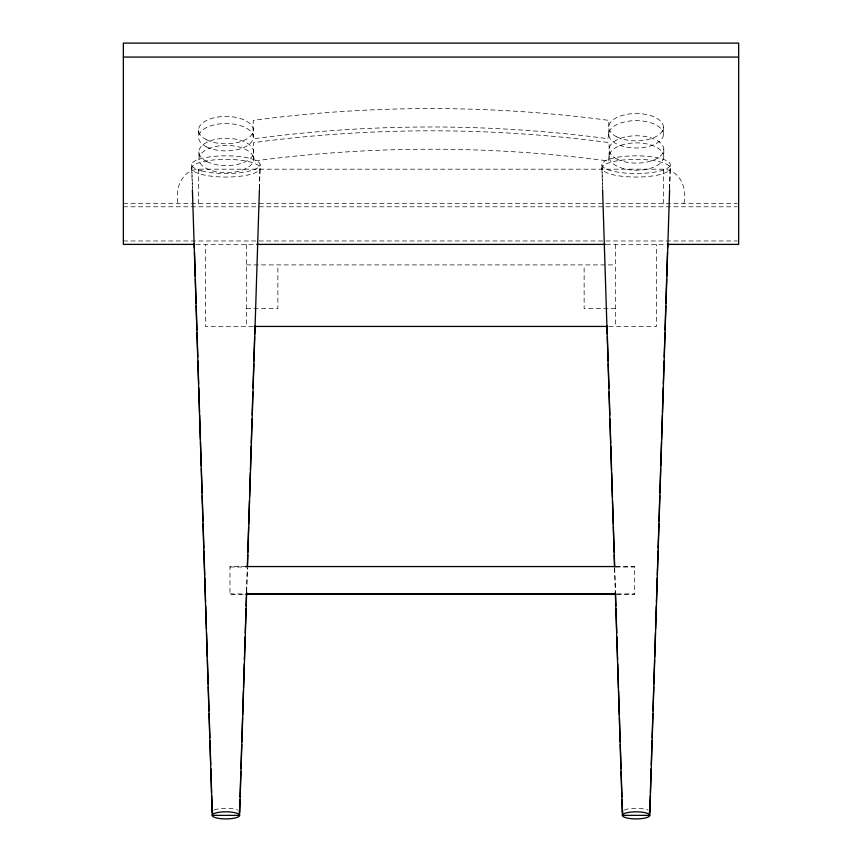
<?xml version="1.0" encoding="UTF-8"?>
<svg xmlns="http://www.w3.org/2000/svg" width="862" height="862" viewBox="0 0 862 862"><rect width="100%" height="100%" fill="white"/><g stroke="black" fill="none" stroke-linecap="round" stroke-linejoin="round"><path stroke-width="0.65" stroke-dasharray="4.31 3.23" d="M246.575 591.17L247.297 568.295M259.322 188.886L260.087 164.674M246.651 592.022L247.426 567.799M259.451 188.39L260.087 168.209A34.178 8.846 0 0 0 208.809 160.547A34.178 8.846 0 0 0 208.809 175.87A34.178 8.846 0 0 0 260.087 168.209M669.515 188.886L670.28 164.674A34.178 8.846 0 0 0 619.002 157.013A34.178 8.846 0 0 0 619.002 172.335A34.178 8.846 0 0 0 670.28 164.674M669.634 188.39L670.28 168.209A34.178 8.846 0 0 0 619.002 160.547A34.178 8.846 0 0 0 619.002 175.87A34.178 8.846 0 0 0 670.28 168.209M608.755 134.041L607.915 138.717C490.661 123.072 371.339 123.072 254.085 138.717L253.245 134.041M609.111 156.281L608.27 160.957C491.017 145.312 371.694 145.312 254.441 160.957L253.6 156.281M683.954 203.367C687.283 188.713 680.247 170.191 663.438 169.189L198.562 169.189C181.753 170.191 174.717 188.713 178.046 203.367M123.352 203.367L737.301 203.367M123.352 206.794L737.301 206.794M123.352 240.972L737.301 240.972M196.062 244.388L255.809 244.388M606.191 244.388L665.938 244.388M246.413 264.903L615.587 264.903M246.413 308.65L277.866 308.65L277.866 264.903M615.587 308.65L584.134 308.65L584.134 264.903M253.126 326.429L205.393 326.429L205.393 244.388M608.874 326.429L656.607 326.429L656.607 244.388M246.101 566.56L229.971 566.56L229.971 594.371L244.754 594.371M615.867 566.56L634.691 566.56L634.691 594.371L617.214 594.371M229.971 567.024L246.101 567.024M615.867 567.024L634.691 567.024M229.971 593.907L244.754 593.907M617.214 593.907L634.691 593.907M601.913 164.674L602.678 188.886M614.703 568.295L615.425 591.17M601.913 168.209L602.549 188.39M614.574 567.799L615.349 592.022M191.72 164.674L192.485 188.886M191.72 168.209L192.366 188.39M663.794 149.438L663.794 156.55A27.347 13.673 0 0 1 622.773 168.392A27.347 13.673 0 0 1 622.773 144.708A27.347 13.673 0 0 1 663.794 156.55M663.438 127.199L663.438 134.3A27.347 13.673 0 0 1 622.418 146.141A27.347 13.673 0 0 1 622.418 122.469A27.347 13.673 0 0 1 663.438 134.3M663.438 169.189L663.438 203.367M615.587 244.388L615.587 326.429M609.111 156.55L609.111 142.607C491.297 126.886 371.414 126.886 253.6 142.607L253.6 159.071A27.347 13.673 0 0 1 212.591 170.913A27.347 13.673 0 0 1 212.591 147.23A27.347 13.673 0 0 1 253.6 159.071M608.755 134.3L608.755 120.368C490.941 104.647 371.059 104.647 253.245 120.368L253.245 137.22M246.413 244.388L246.413 326.429M198.917 151.971L198.917 159.071M198.562 130.119L198.562 137.22M198.562 169.189L198.562 203.367M624.25 810.054A13.673 3.534 0 0 1 647.933 810.054M214.067 810.054A13.673 3.534 0 0 1 237.75 810.054M206.923 161.636A27.347 13.673 0 0 0 252.674 155.505A27.347 13.673 0 0 0 219.185 138.76A27.347 13.673 0 0 0 206.923 161.636M616.761 136.864A27.347 13.673 0 0 0 662.512 130.744A27.347 13.673 0 0 0 629.023 113.989A27.347 13.673 0 0 0 616.761 136.864M617.117 159.114A27.347 13.673 0 0 0 662.867 152.983A27.347 13.673 0 0 0 629.379 136.239A27.347 13.673 0 0 0 617.117 159.114M206.568 146.885A27.347 13.673 0 0 0 252.318 140.754A27.347 13.673 0 0 0 218.829 124.009A27.347 13.673 0 0 0 206.568 146.885M206.568 139.784A27.347 13.673 0 0 0 252.318 133.653A27.347 13.673 0 0 0 218.829 116.909A27.347 13.673 0 0 0 206.568 139.784M201.73 170.924A34.178 8.846 0 0 0 258.923 166.959A34.178 8.846 0 0 0 217.052 156.13A34.178 8.846 0 0 0 201.73 170.924"/><path stroke-width="1.29" d="M239.582 811.821L239.959 799.71M240.045 797.027L240.854 771.458M240.94 768.764L241.705 744.552M241.791 741.859L242.567 717.647M242.642 714.954L243.418 690.731M243.504 688.038L244.269 663.826M244.399 659.786L245.12 636.921M245.25 632.88L246.015 608.658M246.101 605.975L246.489 593.864M247.34 566.959L247.717 554.848M247.803 552.154L248.612 526.596M248.698 523.902L249.43 501.027M249.56 496.997L250.325 472.775M250.411 470.081L251.176 445.869M251.262 443.176L252.027 418.954M252.157 414.924L252.878 392.048M253.008 388.008L253.773 363.796M253.859 361.103L254.624 336.88M254.71 334.197L254.969 326.127M246.651 592.022L239.582 815.366A13.673 3.534 0 0 1 219.067 818.426A13.673 3.534 0 0 1 219.067 812.295A13.673 3.534 0 0 1 239.582 815.366L212.235 815.366L192.398 189.737M247.469 566.453L259.408 189.737M649.765 811.821L650.282 795.68M650.368 792.986L651.133 768.764M651.263 764.734L652.028 740.512M652.114 737.829L652.879 713.607M652.965 710.913L653.73 686.702M653.816 684.008L654.592 659.786M654.667 657.103L655.443 632.88M655.573 628.84L656.294 605.975M656.424 601.935L657.189 577.712M657.275 575.029L658.04 550.807M658.126 548.113L658.891 523.902M658.977 521.208L659.786 495.65M659.872 492.956L660.648 468.734M660.723 466.051L661.499 441.829M661.585 439.135L662.35 414.924M662.436 412.23L663.201 388.008M663.331 383.978L664.052 361.103M664.182 357.062L664.947 332.851M665.033 330.157L665.798 305.945M665.884 303.252L666.649 279.029M666.735 276.346L667.511 252.124M667.641 248.084L667.759 244.054M669.602 189.737L649.765 815.366A13.673 3.534 0 0 1 629.26 818.426A13.673 3.534 0 0 1 629.26 812.295A13.673 3.534 0 0 1 649.765 815.366L622.418 815.366L615.349 592.022M123.352 57.075L738.648 57.075M194.715 244.388L123.352 244.388L123.352 43.1L738.648 43.1L738.648 244.388L667.285 244.388M256.65 244.388L605.35 244.388M254.473 326.429L607.527 326.429M246.101 566.56L615.867 566.56M246.101 593.907L615.867 593.907M246.101 594.371L615.867 594.371M607.031 326.127L607.29 334.197M607.376 336.88L608.141 361.103M608.227 363.796L608.992 388.008M609.122 392.048L609.843 414.924M609.973 418.954L610.738 443.176M610.824 445.869L611.589 470.081M611.675 472.775L612.44 496.997M612.57 501.027L613.302 523.902M613.388 526.596L614.197 552.154M614.283 554.848L614.66 566.959M615.511 593.864L615.899 605.975M615.985 608.658L616.75 632.88M616.88 636.921L617.601 659.786M617.731 663.826L618.496 688.038M618.582 690.731L619.358 714.954M619.433 717.647L620.209 741.859M620.295 744.552L621.06 768.764M621.146 771.458L621.955 797.027M622.041 799.71L622.418 811.821M602.592 189.737L614.531 566.453M194.241 244.054L194.359 248.084M194.489 252.124L195.265 276.346M195.351 279.029L196.116 303.252M196.202 305.945L196.967 330.157M197.053 332.851L197.818 357.062M197.948 361.103L198.669 383.978M198.799 388.008L199.564 412.23M199.65 414.924L200.415 439.135M200.501 441.829L201.277 466.051M201.352 468.734L202.128 492.956M202.214 495.65L203.023 521.208M203.109 523.902L203.874 548.113M203.96 550.807L204.725 575.029M204.811 577.712L205.576 601.935M205.706 605.975L206.427 628.84M206.557 632.88L207.333 657.103M207.408 659.786L208.184 684.008M208.27 686.702L209.035 710.913M209.121 713.607L209.886 737.829M209.972 740.512L210.737 764.734M210.867 768.764L211.632 792.986M211.718 795.68L212.235 811.821M649.301 810.905A13.673 3.534 0 0 1 649.301 812.737M622.892 812.737A13.673 3.534 0 0 1 622.892 810.905M239.108 810.905A13.673 3.534 0 0 1 239.108 812.737M212.698 812.737A13.673 3.534 0 0 1 212.698 810.905"/></g></svg>
